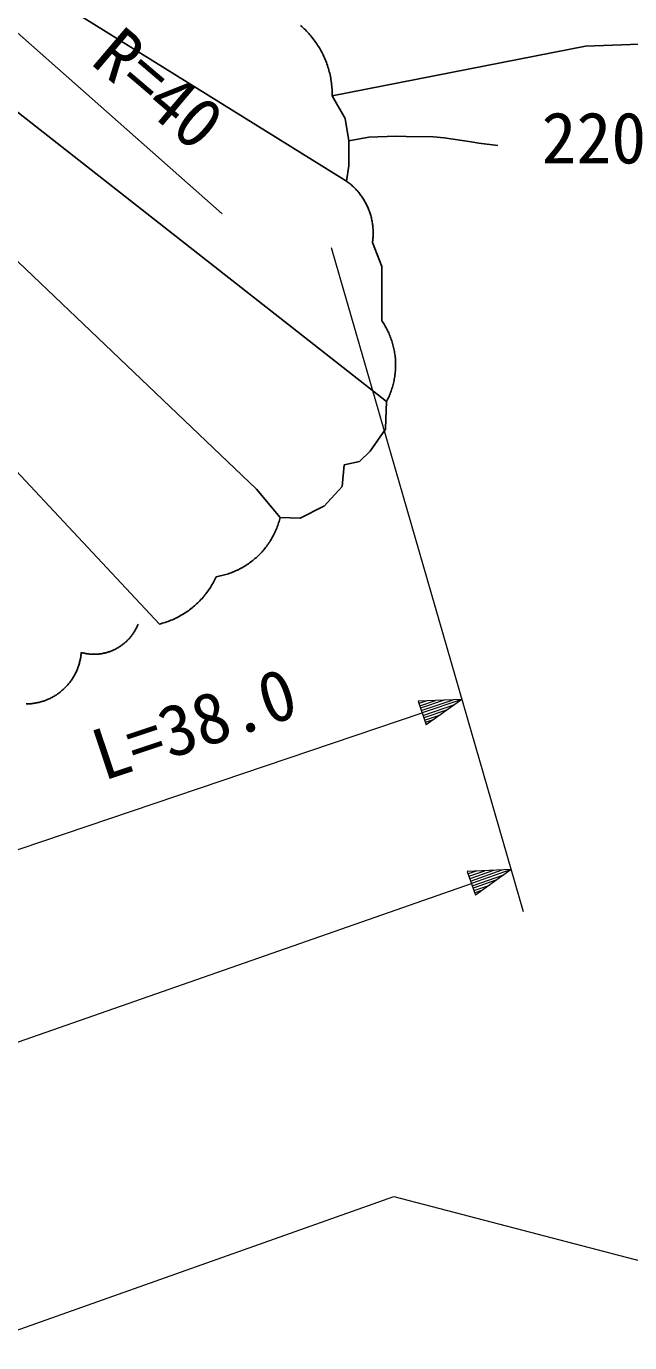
# Model space of a CAD drawing. Units: millimetres, scale not verified. Extents: x 40000 to 680000, y 20000 to 380000.
# Drawn here: x 320642 to 342220, y 242939 to 289982 of the extents above; entities that cross this region are included whole.
import ezdxf
from ezdxf.enums import TextEntityAlignment as Align

# ---------------------------------------------------------------- set-up
doc = ezdxf.new("R2010")
doc.units = ezdxf.units.MM
doc.header["$LTSCALE"] = 1000
for name, color, linetype, lineweight in [('M-BGD', 7, 'Continuous', 25), ('M-BMK-SRVR', 3, 'Continuous', 25), ('M-STR-HTXT', 7, 'Continuous', 13)]:
    doc.layers.add(name, color=color, linetype=linetype, lineweight=lineweight)
doc.styles.add('ＭＳ ゴシック', font='')
doc.styles.get('ＭＳ ゴシック').set_extended_font_data('MS Gothic')

msp = doc.modelspace()

# ---------------------------------------------------------------- linework, layer by layer
at = {"layer": 'M-BGD'}
for p, q in [((332089, 284452), (313573, 295960)), ((310922, 294273), (333528, 276578)), ((328872, 273445), (309144, 292241)), ((328872, 273445), (309314, 292072)), ((340640, 289278), (331581, 287500)), ((306520, 288770), (325400, 268619)), ((306520, 288770), (325400, 268619)), ((333359, 281404), (333020, 282251)), ((333359, 280981), (333359, 281404)), ((333359, 279457), (333359, 280981)), ((329718, 272429), (328872, 273445)), ((329718, 272429), (328872, 273445))]:
    msp.add_line(p, q, dxfattribs=at)
for points in [[(330451, 290009), (330495, 289971), (330538, 289932), (330580, 289892), (330622, 289852), (330663, 289811), (330703, 289769), (330742, 289726), (330781, 289683), (330818, 289639), (330855, 289594), (330891, 289549), (330927, 289503), (330961, 289456), (330995, 289409), (331028, 289361), (331060, 289313), (331091, 289264), (331121, 289214), (331150, 289164), (331179, 289114), (331206, 289063), (331233, 289011), (331259, 288959), (331284, 288907), (331307, 288854), (331330, 288801), (331352, 288747), (331373, 288693), (331393, 288638), (331412, 288584), (331430, 288528), (331447, 288473), (331463, 288417), (331478, 288361), (331492, 288305), (331505, 288248), (331517, 288192), (331528, 288135), (331538, 288078), (331547, 288020), (331555, 287963), (331562, 287905), (331568, 287848), (331572, 287790), (331576, 287732), (331579, 287674), (331581, 287616), (331581, 287558), (331581, 287500)], [(340640, 289278), (342249, 289332), (343858, 289350), (345468, 289333), (347077, 289281), (348684, 289193)], [(331581, 287500), (332039, 286686), (332174, 285891), (332172, 285000), (332089, 284452)], [(332174, 285891), (332895, 286020), (333869, 286054), (334228, 286046), (335205, 286027), (335580, 285996), (336546, 285848), (336829, 285807), (337508, 285722)], [(332089, 284452), (332122, 284428), (332154, 284404), (332186, 284379), (332218, 284353), (332249, 284327), (332280, 284301), (332310, 284273), (332339, 284246), (332369, 284218), (332397, 284189), (332425, 284160), (332453, 284130), (332480, 284100), (332507, 284069), (332533, 284038), (332558, 284006), (332583, 283974), (332607, 283941), (332631, 283908), (332654, 283875), (332677, 283841), (332698, 283807), (332720, 283773), (332740, 283738), (332760, 283702), (332780, 283667), (332799, 283631), (332817, 283594), (332834, 283558), (332851, 283521), (332867, 283484), (332883, 283446), (332897, 283408), (332912, 283370), (332925, 283332), (332938, 283293), (332950, 283255), (332961, 283216), (332972, 283176), (332982, 283137), (332991, 283098), (333000, 283058), (333008, 283018), (333015, 282978), (333021, 282938), (333027, 282898), (333032, 282858), (333036, 282817), (333040, 282777), (333043, 282736), (333045, 282696), (333046, 282655), (333047, 282615), (333047, 282574), (333046, 282533), (333044, 282493), (333042, 282452), (333039, 282412), (333036, 282371), (333031, 282331), (333026, 282291), (333020, 282251)], [(333359, 279457), (333387, 279415), (333414, 279374), (333440, 279332), (333466, 279289), (333490, 279246), (333514, 279202), (333537, 279158), (333560, 279114), (333581, 279069), (333602, 279024), (333622, 278979), (333642, 278933), (333660, 278887), (333677, 278840), (333694, 278794), (333710, 278747), (333725, 278699), (333739, 278652), (333753, 278604), (333765, 278556), (333777, 278507), (333788, 278459), (333798, 278410), (333807, 278361), (333815, 278312), (333822, 278263), (333829, 278214), (333834, 278165), (333839, 278115), (333843, 278066), (333846, 278016), (333848, 277966), (333849, 277917), (333849, 277867), (333848, 277817), (333847, 277768), (333844, 277718), (333841, 277669), (333837, 277619), (333832, 277570), (333826, 277520), (333819, 277471), (333812, 277422), (333803, 277373), (333794, 277324), (333783, 277276), (333772, 277227), (333760, 277179), (333748, 277131), (333734, 277083), (333719, 277036), (333704, 276989), (333688, 276942), (333671, 276895), (333653, 276849), (333634, 276803), (333614, 276757), (333594, 276712), (333573, 276667), (333551, 276622), (333528, 276578)], [(333528, 276578), (333489, 275606), (333483, 275588), (332933, 274798), (332553, 274428), (332014, 274309)], [(332014, 274309), (331934, 273539), (331288, 272832), (331284, 272830), (330435, 272410), (329718, 272429)], [(329718, 272429), (329706, 272381), (329693, 272333), (329679, 272284), (329664, 272237), (329649, 272189), (329632, 272142), (329615, 272095), (329597, 272048), (329578, 272002), (329558, 271956), (329538, 271911), (329516, 271865), (329494, 271820), (329471, 271776), (329447, 271732), (329423, 271688), (329397, 271645), (329371, 271603), (329345, 271560), (329317, 271519), (329289, 271477), (329260, 271437), (329230, 271396), (329199, 271357), (329168, 271318), (329136, 271279), (329104, 271241), (329071, 271204), (329037, 271167), (329002, 271131), (328967, 271095), (328931, 271060), (328895, 271026), (328858, 270992), (328820, 270959), (328782, 270927), (328743, 270895), (328704, 270864), (328664, 270834), (328624, 270805), (328583, 270776), (328542, 270748), (328500, 270720), (328457, 270694), (328414, 270668), (328371, 270643), (328327, 270619), (328283, 270595), (328239, 270572), (328194, 270550), (328148, 270529), (328103, 270509), (328057, 270489), (328010, 270471), (327963, 270453), (327916, 270436), (327869, 270420), (327822, 270404), (327774, 270390), (327725, 270376), (327677, 270364), (327629, 270352), (327580, 270341), (327531, 270330), (327482, 270321), (327432, 270313)], [(329718, 272429), (329706, 272381), (329693, 272333), (329679, 272284), (329664, 272237), (329649, 272189), (329632, 272142), (329615, 272095), (329597, 272048), (329578, 272002), (329558, 271956), (329538, 271911), (329516, 271865), (329494, 271820), (329471, 271776), (329447, 271732), (329423, 271688), (329397, 271645), (329371, 271603), (329345, 271560), (329317, 271519), (329289, 271477), (329260, 271437), (329230, 271396), (329199, 271357), (329168, 271318), (329136, 271279), (329104, 271241), (329071, 271204), (329037, 271167), (329002, 271131), (328967, 271095), (328931, 271060), (328895, 271026), (328858, 270992), (328820, 270959), (328782, 270927), (328743, 270895), (328704, 270864), (328664, 270834), (328624, 270805), (328583, 270776), (328542, 270748), (328500, 270720), (328457, 270694), (328414, 270668), (328371, 270643), (328327, 270619), (328283, 270595), (328239, 270572), (328194, 270550), (328148, 270529), (328103, 270509), (328057, 270489), (328010, 270471), (327963, 270453), (327916, 270436), (327869, 270420), (327822, 270404), (327774, 270390), (327725, 270376), (327677, 270364), (327629, 270352), (327580, 270341), (327531, 270330), (327482, 270321), (327432, 270313)], [(327432, 270313), (327409, 270263), (327385, 270214), (327361, 270165), (327335, 270117), (327308, 270069), (327281, 270021), (327253, 269974), (327224, 269928), (327194, 269882), (327163, 269837), (327132, 269792), (327099, 269748), (327066, 269704), (327032, 269661), (326997, 269619), (326962, 269577), (326926, 269536), (326889, 269496), (326851, 269456), (326813, 269417), (326774, 269379), (326734, 269341), (326694, 269304), (326652, 269268), (326611, 269233), (326568, 269198), (326525, 269164), (326482, 269131), (326438, 269099), (326393, 269067), (326348, 269036), (326302, 269007), (326255, 268978), (326208, 268949), (326161, 268922), (326113, 268896), (326065, 268870), (326016, 268845), (325967, 268821), (325917, 268798), (325867, 268776), (325816, 268755), (325765, 268735), (325714, 268716), (325663, 268697), (325611, 268680), (325559, 268663), (325506, 268648), (325453, 268633), (325400, 268619)], [(327432, 270313), (327409, 270263), (327385, 270214), (327361, 270165), (327335, 270117), (327308, 270069), (327281, 270021), (327253, 269974), (327224, 269928), (327194, 269882), (327163, 269837), (327132, 269792), (327099, 269748), (327066, 269704), (327032, 269661), (326997, 269619), (326962, 269577), (326926, 269536), (326889, 269496), (326851, 269456), (326813, 269417), (326774, 269379), (326734, 269341), (326694, 269304), (326652, 269268), (326611, 269233), (326568, 269198), (326525, 269164), (326482, 269131), (326438, 269099), (326393, 269067), (326348, 269036), (326302, 269007), (326255, 268978), (326208, 268949), (326161, 268922), (326113, 268896), (326065, 268870), (326016, 268845), (325967, 268821), (325917, 268798), (325867, 268776), (325816, 268755), (325765, 268735), (325714, 268716), (325663, 268697), (325611, 268680), (325559, 268663), (325506, 268648), (325453, 268633), (325400, 268619)], [(324638, 268619), (324627, 268591), (324616, 268564), (324603, 268536), (324591, 268509), (324578, 268482), (324564, 268455), (324550, 268429), (324536, 268403), (324521, 268377), (324505, 268351), (324489, 268325), (324473, 268300), (324456, 268275), (324439, 268251), (324421, 268227), (324403, 268203), (324385, 268179), (324366, 268156), (324346, 268133), (324327, 268110), (324307, 268088), (324286, 268066), (324265, 268045), (324244, 268023), (324222, 268003), (324200, 267982), (324178, 267962), (324155, 267943), (324132, 267923), (324109, 267905), (324085, 267886), (324061, 267868), (324037, 267851), (324012, 267834), (323987, 267817), (323962, 267801), (323936, 267785), (323910, 267770), (323884, 267755), (323858, 267741), (323831, 267727), (323804, 267713), (323777, 267701), (323750, 267688), (323723, 267676), (323695, 267665), (323667, 267654), (323639, 267643), (323611, 267633), (323582, 267624), (323554, 267615), (323525, 267606), (323496, 267598), (323467, 267591), (323438, 267584), (323408, 267577), (323379, 267572), (323349, 267566), (323320, 267561), (323290, 267557), (323260, 267553), (323230, 267550), (323201, 267547), (323171, 267545), (323141, 267543), (323111, 267542), (323081, 267541), (323051, 267541), (323021, 267542), (322991, 267543), (322961, 267544), (322931, 267546), (322901, 267549), (322871, 267552), (322841, 267556), (322812, 267560), (322782, 267564), (322752, 267570), (322723, 267575), (322694, 267582), (322664, 267588), (322635, 267596), (322606, 267603)], [(322606, 267603), (322603, 267568), (322600, 267533), (322596, 267498), (322591, 267463), (322586, 267429), (322580, 267394), (322573, 267359), (322566, 267325), (322558, 267290), (322549, 267256), (322540, 267222), (322531, 267188), (322520, 267155), (322510, 267121), (322498, 267088), (322486, 267055), (322474, 267022), (322460, 266989), (322447, 266957), (322432, 266925), (322417, 266893), (322402, 266861), (322386, 266830), (322369, 266799), (322352, 266768), (322334, 266738), (322316, 266707), (322297, 266678), (322278, 266648), (322258, 266619), (322238, 266590), (322217, 266562), (322196, 266534), (322174, 266506), (322151, 266479), (322129, 266452), (322105, 266426), (322082, 266400), (322057, 266374), (322033, 266349), (322008, 266324), (321982, 266300), (321956, 266276), (321930, 266253), (321903, 266230), (321876, 266208), (321848, 266186), (321820, 266164), (321792, 266144), (321763, 266123), (321734, 266103), (321705, 266084), (321675, 266065), (321645, 266047), (321615, 266029), (321584, 266012), (321553, 265995), (321522, 265979), (321490, 265963), (321458, 265948), (321426, 265934), (321394, 265920), (321361, 265907), (321328, 265894), (321295, 265882), (321262, 265870), (321228, 265859), (321195, 265849), (321161, 265839), (321127, 265830), (321093, 265822), (321058, 265814), (321024, 265806), (320989, 265800), (320955, 265794), (320920, 265788), (320885, 265783), (320850, 265779), (320815, 265775), (320780, 265772), (320745, 265770), (320710, 265768), (320674, 265767), (320639, 265767)]]:
    msp.add_lwpolyline(points, dxfattribs=at)
at = {"layer": 'M-BMK-SRVR'}
msp.add_line((307641, 300937), (327642, 283286), dxfattribs=at)
at = {"layer": 'M-STR-HTXT'}
for p, q in [((331543, 282074), (338409, 258349)), ((336217, 265923), (334652, 265870)), ((334652, 265870), (334940, 265017)), ((334965, 265880), (334681, 265784)), ((334710, 265699), (335278, 265891)), ((335591, 265902), (334738, 265614)), ((334767, 265529), (335904, 265913)), ((336217, 265923), (334796, 265443)), ((336217, 265923), (334940, 265017)), ((306029, 255723), (334796, 265443)), ((334825, 265358), (335962, 265742)), ((335706, 265561), (334854, 265273)), ((334883, 265187), (335451, 265380)), ((335196, 265198), (334911, 265102)), ((337976, 259845), (336412, 259776)), ((336412, 259776), (336708, 258926)), ((336725, 259790), (336441, 259691)), ((336471, 259606), (337037, 259804)), ((337350, 259818), (336501, 259521)), ((336530, 259436), (337663, 259832)), ((337976, 259845), (336560, 259351)), ((337976, 259845), (336708, 258926)), ((291409, 243592), (336560, 259351)), ((336590, 259266), (337723, 259662)), ((337469, 259478), (336619, 259181)), ((336649, 259096), (337215, 259294)), ((336962, 259110), (336679, 259011))]:
    msp.add_line(p, q, dxfattribs=at)
msp.add_lwpolyline([(283837, 230461), (333788, 248168), (406754, 229127), (474629, 260149), (497708, 257262)], dxfattribs=at)

# ---------------------------------------------------------------- texts
at = {"layer": 'M-BGD', "style": 'ＭＳ ゴシック'}
msp.add_text('220', height=1833, dxfattribs=at).set_placement((340939, 284532), align=Align.BOTTOM_CENTER)
at = {"layer": 'M-BMK-SRVR', "style": 'ＭＳ ゴシック'}
msp.add_text('R=40', height=1833, rotation=319.635, dxfattribs=at).set_placement((324436, 286637), align=Align.BOTTOM_CENTER)
at = {"layer": 'M-STR-HTXT', "style": 'ＭＳ ゴシック'}
msp.add_text('ストンガード\u3000L=38.0', height=1833, rotation=18.512, dxfattribs=at).set_placement((318812, 260893), align=Align.BOTTOM_CENTER)

doc.saveas('drawing.dxf')
